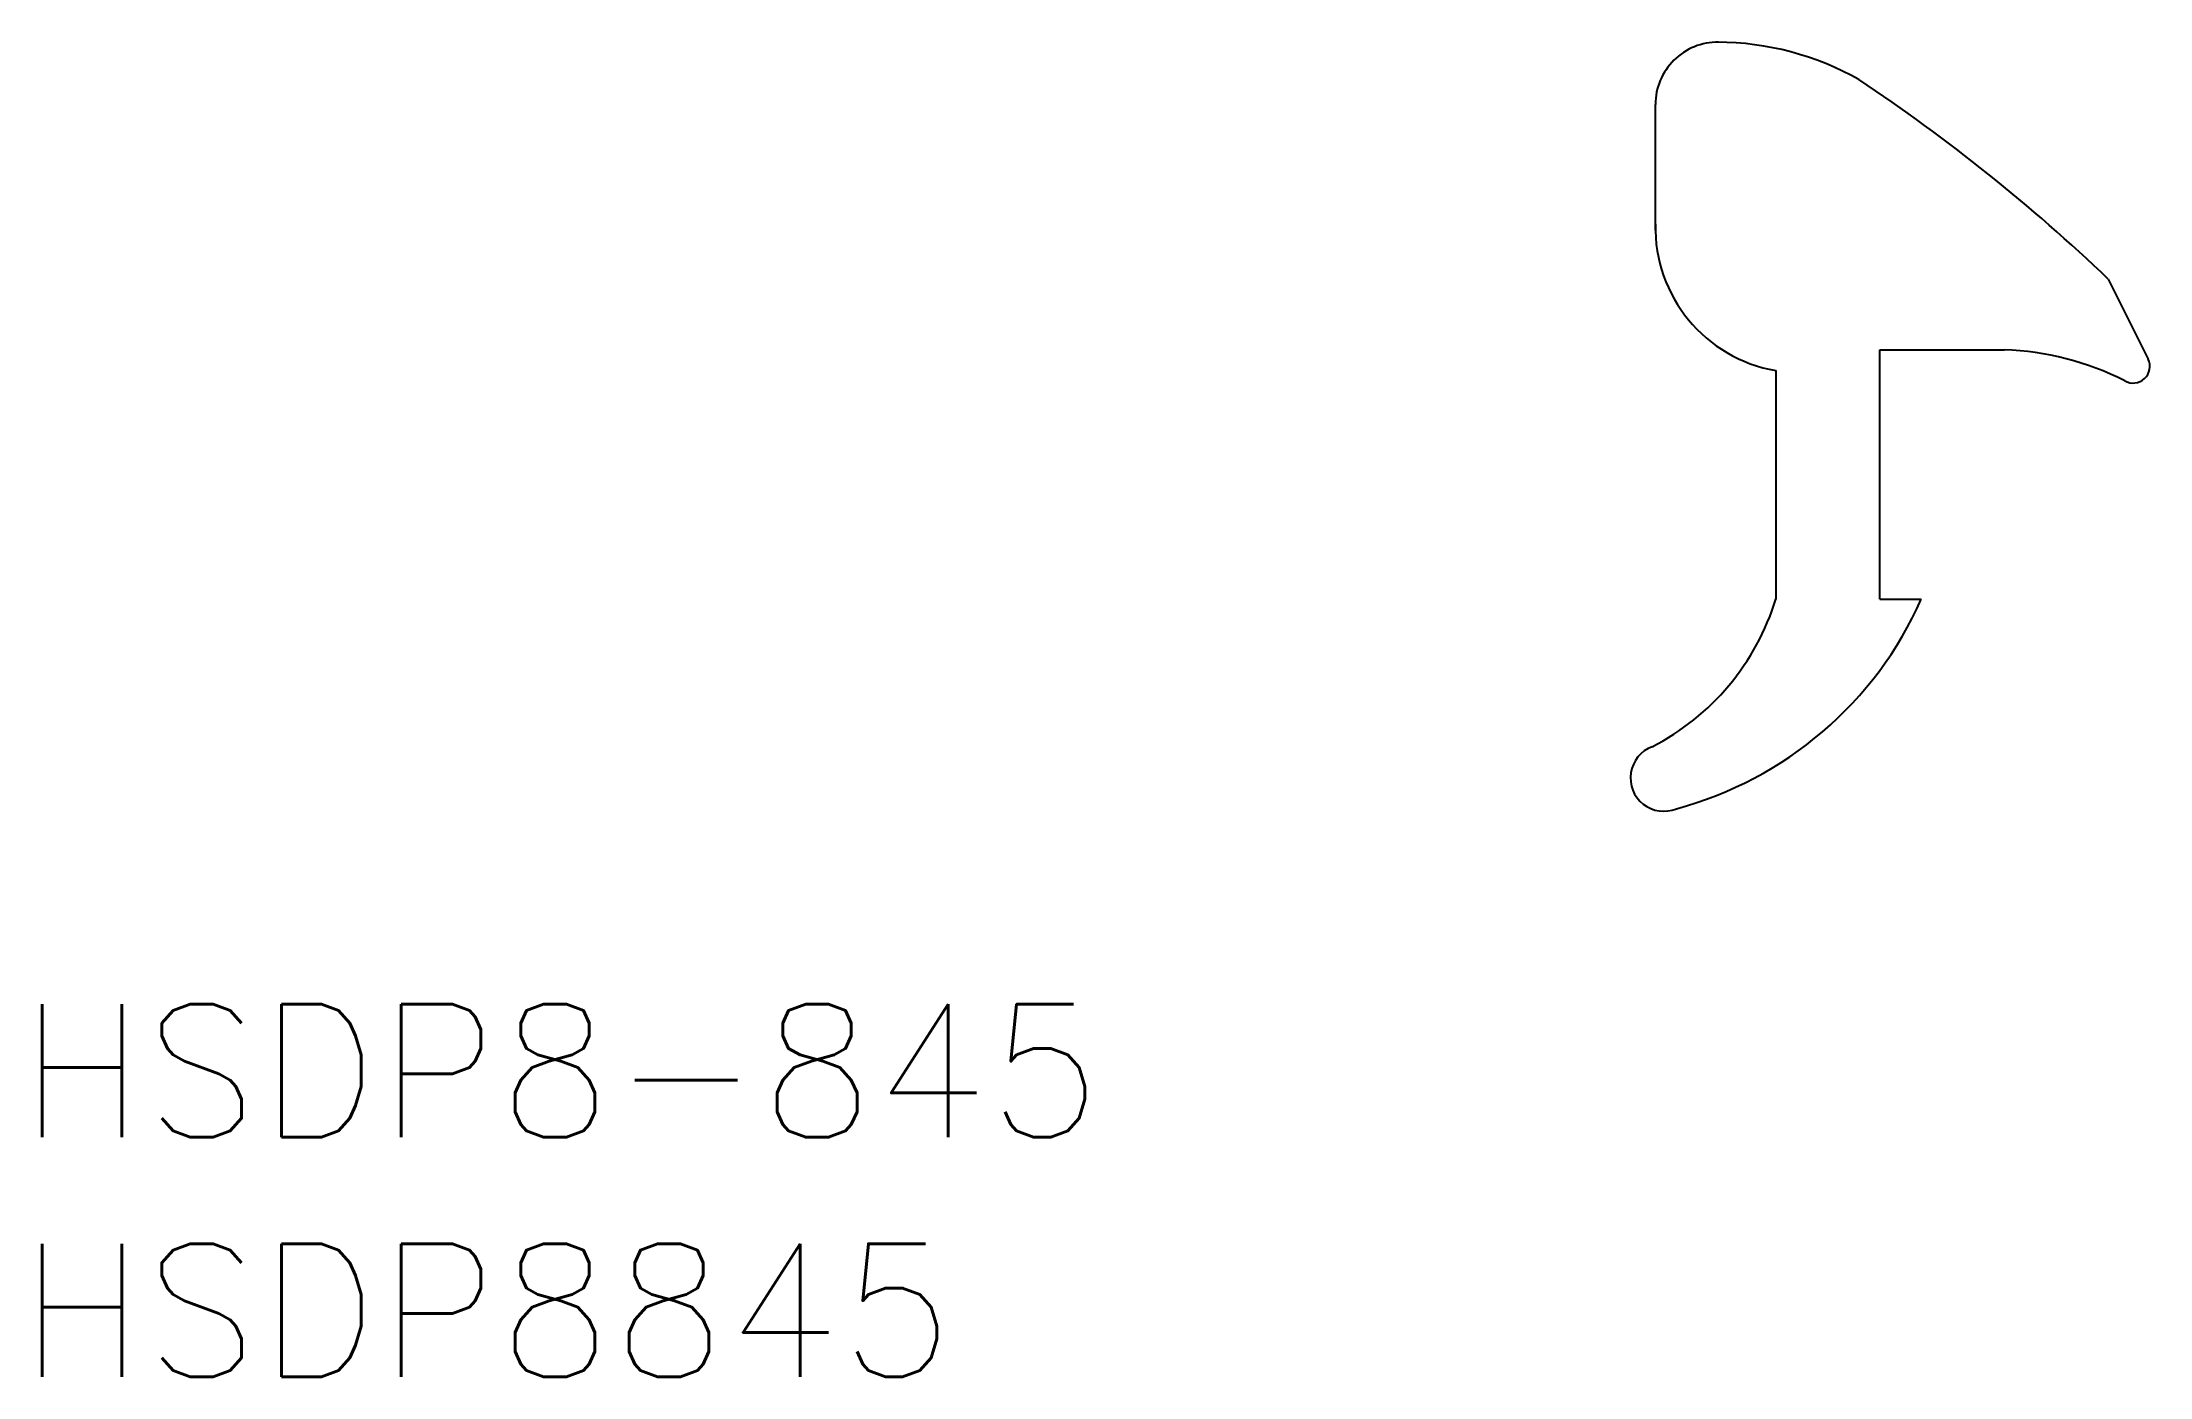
# Model space of a CAD drawing. Extents: x -44.2 to 6.5, y -24.7 to 7.4.
import ezdxf

# ---------------------------------------------------------------- set-up
doc = ezdxf.new("R2010")
doc.units = 0
doc.layers.get('0').update_dxf_attribs({"linetype": 'CONTINUOUS'})
doc.styles.get("Standard").update_dxf_attribs({"font": 'txt.shx', "bigfont": 'bigfont.shx'})

msp = doc.modelspace()

# ---------------------------------------------------------------- linework, layer by layer
at = {"color": 7, "linetype": 'CONTINUOUS'}
for p, q in [((-5.4, 2.876), (-5.4, 5.9)), ((5.5, 1.7), (6.458, -0.222)), ((0, -6), (0, 0)), ((0, 0), (3, 0)), ((-2.5, -0.5), (-2.5, -6)), ((0, -6), (1, -6))]:
    msp.add_line(p, q, dxfattribs=at)
msp.add_circle((0, 0), 0, dxfattribs=at)
for centre, radius, start, end in [((-3.9, 5.9), 1.5, 89.2957, 180), ((-3.934, 0.4), 7, 60.6237, 89.7233), ((-24.882, -30.127), 44, 46.331, 56.3494), ((-1.901, 2.948), 3.5, 178.8218, 260.1414), ((2.746, -6.995), 7, 63.2721, 87.9246), ((6.1, -0.4), 0.4, 239.1319, 26.4985), ((-8.229, -4.218), 6, 297.2831, 342.719), ((-7.225, -2.346), 9, 285.0199, 336.0462), ((-5.2, -10.3), 0.8, 110.398, 292.6072)]:
    msp.add_arc(centre, radius, start, end, dxfattribs=at)

# ---------------------------------------------------------------- texts
for s, p in [('HSDP8-845', (-44.775, -18.941)), ('HSDP8845', (-44.775, -24.705))]:
    msp.add_text(s, height=3.2, dxfattribs=at).set_placement(p)

doc.saveas('drawing.dxf')
